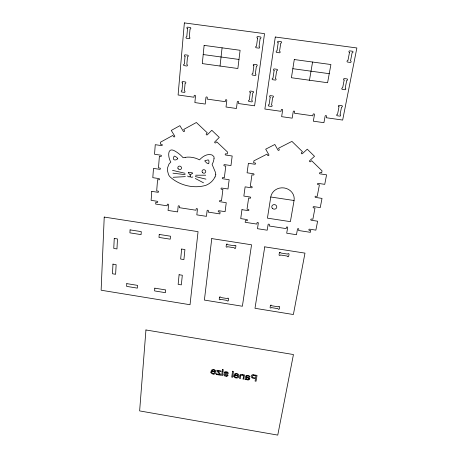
<?xml version="1.0" encoding="UTF-8"?>
<svg xmlns="http://www.w3.org/2000/svg" width="458" height="458" viewBox="0 0 458 458"><rect width="100%" height="100%" fill="white"/><g stroke="black" fill="none" stroke-linecap="round" stroke-linejoin="round"><path stroke-width="0.69" d="M215.758 174.429L215.249 171.905L212.106 164.405A17.415 16.299 27.8 0 0 214.012 158.617M190.316 174.967L190.087 174.859A7.992 7.42 25.9 0 1 188.267 172.368A4.334 4.013 27.4 0 0 188.799 172.414L189.028 172.42A4.712 4.345 26.1 0 1 189.641 172.46C196.619 173.273 189.349 173.107 190.139 176.576A1.758 1.626 26.3 0 1 187.597 176.004M211.035 371.495C213.983 371.14 216.542 372.875 213.382 373.482C212.18 373.659 212.094 371.925 210.961 372.285M220.04 66.044L222.084 47.832M233.975 375.388C235.635 374.936 239.517 376.361 236.677 377.358C235.355 377.77 235.028 375.984 233.883 376.178M246.501 376.865L246.519 376.728A1.116 0.905 10.5 0 1 246.851 376.07M211.046 371.427L211.333 370.516A2.353 1.901 13.4 0 1 211.922 369.898A2.307 1.866 13.4 0 1 213.583 369.589A3.08 2.49 13.4 0 1 213.972 369.663M270.764 197.003L267.432 218.145L290.383 221.655L294.065 200.512A11.788 10.866 3.7 0 0 284.206 187.952A11.788 10.866 3.7 0 0 270.764 197.003L294.065 200.512M233.981 375.32L234.29 374.409A2.359 1.906 11.4 0 1 234.891 373.797A2.319 1.872 11.4 0 1 236.574 373.488A3.092 2.502 11.4 0 1 236.963 373.562A2.393 1.935 11.4 0 1 238.807 375.199L238.836 375.921A4.855 3.922 11.6 0 1 238.778 376.31L238.549 376.974M309.465 80.23L312.568 62.03M215.014 176.988L213.537 179.444A19.339 17.982 25.6 0 1 205.997 185.272C193.808 189.022 179.158 185.37 169.855 176.668A9.853 9.068 28.9 0 1 168.492 174.532L167.473 170.702A12.996 11.977 28.6 0 1 167.599 167.748L168.945 164.153L170.823 162.035C167.811 157.552 166.964 145.919 175.431 151.329A29.867 27.234 30.8 0 1 183.148 157.741L185.169 157.329M205.07 160.666L208.178 159.876L208.739 160.34A6.172 5.771 25.5 0 1 208.659 163.735L206.713 163.014L204.76 160.953M226.664 376.241L226.138 376.241A4.191 3.395 12.3 0 1 225.582 376.167C224.151 376.316 222.851 373.968 224.683 373.625A6.71 5.404 12.3 0 1 225.307 373.562L225.805 373.528M173.17 177.286L185.341 176.639M226.2 373.505L226.71 373.476A2.45 1.987 12.3 0 0 226.882 373.459A0.83 0.676 12.3 0 0 227.225 373.333A0.584 0.469 12.3 0 0 227.157 372.669M195.612 175.208L205.728 175.202M249.175 377.066C251.946 376.453 246.278 374.209 245.78 375.972A3.916 3.166 10.3 0 0 245.66 376.447L245.328 378.36A9.046 7.311 11.4 0 1 245.236 378.76A1.969 1.586 10.8 0 1 244.887 379.356L245.82 379.51A1.941 1.569 10.8 0 0 246.078 379.018C247.349 381.199 251.814 379.27 248.906 377.661A4.328 3.487 10.5 0 0 248.402 377.484L248.047 377.381A9.418 7.654 10.3 0 1 246.496 376.882M213.348 374.083L213.611 374.1A2.324 1.878 13.4 0 0 215.621 373.087L215.821 372.411A4.838 3.91 13.6 0 0 215.867 372.022L215.804 371.301A2.382 1.929 13.4 0 0 213.978 369.652M172.958 173.187L185.147 174.635M203.203 54.548L238.979 59.448M292.845 68.689L329.239 73.686M254.018 375.589L255.959 375.915L255.604 378.016L253.726 377.701A3.876 3.137 9.9 0 1 253.205 377.581L252.547 377.278A0.996 0.807 10 0 1 252.41 377.152M214.939 371.678L212.031 371.18A1.929 1.563 13.4 0 1 212.443 370.413M172.494 170.342L185.055 173.284M195.28 176.53L205.945 179.152M242.276 374.461L242.522 374.535A1.843 1.489 11 0 1 243.381 375.113L243.576 375.394L243.673 374.787L244.475 374.925L243.799 379.167L242.912 379.018C245.711 374.724 238.91 373.253 240.433 378.594L239.545 378.445L239.992 375.606A4.019 3.252 10.8 0 1 240.118 375.108M225.067 372.858L224.214 372.612L224.552 372.062A1.139 0.922 12.4 0 1 224.758 371.913L225.239 371.753A2.393 1.941 12.3 0 1 225.611 371.707L226.458 371.77A2.731 2.21 12.3 0 1 227.214 371.988A2.765 2.233 12.3 0 1 227.374 372.062L227.746 372.291A1.403 1.134 12.3 0 1 227.884 373.923A1.254 1.013 12.3 0 1 227.574 374.089L224.655 374.655A0.698 0.567 12.4 0 0 224.683 374.982L226.521 375.594A1.065 0.859 12.3 0 0 226.968 375.365L227.225 374.942L228.084 375.199A1.981 1.597 12.3 0 1 226.687 376.304M195.274 178.465L203.529 182.822M212.398 370.362A1.54 1.242 13.4 0 1 214.121 370.333A1.54 1.242 13.4 0 1 214.916 371.673M213.348 374.094A2.485 2.009 13.5 0 1 210.823 372.297M226.246 372.377A1.689 1.368 12.3 0 1 227.179 372.64M224.964 372.812A1.162 0.945 12.3 0 1 226.246 372.343M235.366 374.255A1.546 1.248 11.4 0 1 237.107 374.232A1.546 1.248 11.4 0 1 237.879 375.566L234.983 375.079A1.941 1.569 11.4 0 1 235.412 374.312M238.566 376.986A2.33 1.884 11.4 0 1 236.528 378.01L236.254 377.976A2.496 2.015 11.4 0 1 233.746 376.19M240.009 375.05A1.843 1.489 11 0 1 242.271 374.478M246.873 376.081A1.637 1.322 10.5 0 1 249.295 377.049M252.478 377.111A1.282 1.036 10 0 1 253.188 375.491L253.228 375.503A4.964 4.002 10 0 1 254.018 375.594M253.171 374.713A2.187 1.769 10 0 0 251.333 375.657A2.187 1.769 10 0 0 251.619 377.495L252.77 378.194L255.49 378.709L255.089 381.09L256.045 381.251L257.041 375.383L254.116 374.89A6.498 5.244 10 0 0 253.177 374.781M215.827 174.441A8.307 7.734 22.8 0 1 214.979 176.971M214.012 158.617A9.16 8.599 25.8 0 0 214.069 157.941L213.949 156.859A2.456 2.307 24.1 0 0 213.8 156.476L212.14 155.067A5.422 5.09 24.1 0 0 211.424 154.815C206.821 153.567 202.493 156.676 199.493 159.865L197.57 158.937A21.875 20.169 25.8 0 0 185.175 157.334M177.693 158.382A6.584 6.074 31.2 0 0 174.223 156.052A5.862 5.433 30.6 0 0 173.519 158.531A1.826 1.689 31.3 0 0 173.645 159.367A0.95 0.882 31.4 0 0 173.92 159.613L174.315 159.825A2.107 1.952 31.5 0 0 174.945 159.939A3.555 3.292 31.8 0 0 177.79 158.6M190.099 176.588A1.494 1.38 25.8 0 0 191.101 177.16A1.958 1.809 25.8 0 0 192.824 176.92M248.963 378.783C248.809 379.831 246.748 379.419 246.398 378.434A2.319 1.872 10.4 0 1 246.393 377.695L246.41 377.426A7.385 5.994 10.3 0 0 247.824 377.93L248.963 378.783M104.224 217.069L101.126 290.223L190.036 304.73L198.051 231.656L104.224 217.069M112.966 264.129L112.485 273.775L115.628 274.279L116.137 264.632L112.966 264.129M114.26 238.429L113.756 248.436L116.962 248.946L117.483 238.933L114.26 238.429M126.797 283.628L126.631 286.382L137.377 288.128L137.566 285.374L126.797 283.628M130.083 229.882L129.906 232.859L141.081 234.611L141.287 231.634L130.083 229.882M151.775 191.364L151.106 200.346L157.18 201.274A0.653 0.59 27.9 0 1 157.77 201.967A0.653 0.59 27.9 0 1 157.083 202.465L155.806 202.27L155.668 204.05L167.164 205.814L167.262 204.629A0.653 0.59 26.1 0 1 167.971 204.131A0.653 0.59 26.1 0 1 168.544 204.846L168.057 210.44L177.63 211.917L178.156 206.295A0.653 0.59 24.4 0 1 178.849 205.797A0.653 0.59 24.4 0 1 179.439 206.489L179.324 207.68L196.018 210.239L196.144 209.048A0.653 0.595 21.2 0 1 196.854 208.556A0.653 0.595 21.2 0 1 197.432 209.249L196.831 214.865L206.461 216.348L207.102 210.726A0.653 0.595 19.2 0 1 207.829 210.233A0.653 0.595 19.2 0 1 208.39 210.955L208.253 212.111L219.874 213.892L220.098 212.111L218.804 211.917A0.658 0.595 17.1 0 1 218.226 211.224A0.658 0.595 17.1 0 1 218.947 210.726L225.101 211.665L226.246 202.682L220.052 201.743A0.658 0.607 17.5 0 1 219.474 201.039A0.658 0.607 17.5 0 1 220.201 200.535L221.5 200.73L222.897 189.475L221.609 189.28A0.67 0.618 18.1 0 1 220.996 188.564A0.67 0.618 18.1 0 1 221.758 188.055L227.987 188.988L229.166 179.713L222.897 178.78A0.67 0.624 18.7 0 1 222.285 178.053A0.67 0.624 18.7 0 1 223.052 177.532L224.346 177.727L225.788 166.105L224.449 165.905A0.676 0.635 19.6 0 1 223.859 165.172A0.676 0.635 19.6 0 1 224.603 164.634L230.964 165.578L232.183 156.001L225.783 155.056A0.681 0.647 20.6 0 1 225.187 154.317A0.681 0.647 20.6 0 1 225.937 153.774L227.288 153.968L227.523 152.039L216.771 141.843L215.867 142.736A0.687 0.653 25.9 0 1 214.882 142.764A0.687 0.653 25.9 0 1 214.865 141.808L219.29 137.411L211.802 130.29L207.371 134.744A0.693 0.658 30.1 0 1 206.403 134.738A0.693 0.658 30.1 0 1 206.369 133.793L207.302 132.86L196.368 122.498L183.715 129.442L184.419 130.587A0.693 0.653 35.8 0 1 184.202 131.515A0.693 0.653 35.8 0 1 183.257 131.206L179.88 125.669L171.263 130.433L174.658 135.94A0.687 0.641 36 0 1 174.452 136.862A0.687 0.641 36 0 1 173.508 136.553L172.815 135.431L160.489 142.198L160.334 144.133L161.668 144.327A0.681 0.63 35.9 0 1 162.281 145.066A0.681 0.63 35.9 0 1 161.565 145.61L155.256 144.682L154.541 154.26L160.81 155.188A0.676 0.624 33.9 0 1 161.422 155.92A0.676 0.624 33.9 0 1 160.712 156.453L159.39 156.258L158.485 167.88L159.768 168.075A0.67 0.613 31.9 0 1 160.397 168.796A0.67 0.613 31.9 0 1 159.665 169.317L153.487 168.395L152.8 177.67L158.937 178.591A0.664 0.607 30.5 0 1 159.567 179.307A0.664 0.607 30.5 0 1 158.84 179.822L157.569 179.628L156.693 190.889L157.981 191.083A0.658 0.595 29 0 1 158.577 191.782A0.658 0.595 29 0 1 157.884 192.291L151.775 191.364M145.942 329.972L139.633 410.912L277.76 435.1L293.446 354.544L145.942 329.972M154.815 288.168L154.586 290.922L165.395 292.679L165.647 289.925L154.815 288.168M159.229 234.439L158.983 237.416L170.227 239.179L170.496 236.202L159.229 234.439M184.368 22.9L178.099 94.989L193.992 97.239L194.123 95.859A0.71 0.681 45.7 0 1 194.885 95.27A0.71 0.681 45.7 0 1 195.509 96.054L194.868 102.586L205.23 104.058L205.917 97.531A0.71 0.687 43.5 0 1 206.684 96.936A0.71 0.687 43.5 0 1 207.308 97.726L207.159 99.105L225.239 101.665L225.405 100.285A0.71 0.693 37.1 0 1 226.2 99.695A0.71 0.693 37.1 0 1 226.796 100.514L226.023 107.012L236.448 108.494L237.273 101.962A0.71 0.693 30.2 0 1 238.074 101.373A0.71 0.693 30.2 0 1 238.67 102.191L238.498 103.542L254.591 105.821L264.524 33.646L184.368 22.9M182.662 82.978L181.981 90.644A0.716 0.681 48.4 0 0 181.225 91.234A0.716 0.681 48.4 0 0 181.855 92.024L184.248 92.361A0.716 0.681 48.1 0 0 185.032 91.789A0.716 0.681 48.1 0 0 184.402 90.982L185.101 83.322A0.721 0.687 51.5 0 0 185.862 82.721A0.721 0.687 51.5 0 0 185.227 81.919L182.788 81.581A0.721 0.687 51.6 0 0 182.032 82.182A0.721 0.687 51.6 0 0 182.662 82.978M185.043 56.282L184.339 64.212A0.733 0.698 58.1 0 0 183.572 64.83A0.733 0.698 58.1 0 0 184.208 65.643L186.646 65.981A0.733 0.698 58.1 0 0 187.442 65.38A0.733 0.698 58.1 0 0 186.807 64.549L187.522 56.626A0.739 0.704 61.6 0 0 188.301 55.996A0.739 0.704 61.6 0 0 187.654 55.172L185.175 54.834A0.739 0.704 61.5 0 0 184.402 55.458A0.739 0.704 61.5 0 0 185.043 56.282M187.511 28.648L186.778 36.858A0.756 0.716 67.5 0 0 186 37.499A0.756 0.716 67.5 0 0 186.646 38.34L189.125 38.672A0.756 0.716 67.8 0 0 189.938 38.048A0.756 0.716 67.8 0 0 189.291 37.195L190.036 28.991A0.761 0.721 70.7 0 0 190.826 28.339A0.761 0.721 70.7 0 0 190.173 27.491L187.648 27.148A0.761 0.721 70.3 0 0 186.858 27.801A0.761 0.721 70.3 0 0 187.511 28.648M179.101 274.726L178.145 284.361L181.334 284.876L182.313 275.241L179.101 274.726M181.649 249.043L180.658 259.045L183.91 259.56L184.923 249.558L181.649 249.043M204.125 45.388L202.293 63.599L237.857 68.505L240.106 50.288L204.125 45.388M211.768 238.589L204.388 300.076L242.385 306.247L251.551 244.795L211.768 238.589M219.462 297.299L219.222 299.143A0.618 0.527 13.9 0 0 219.76 299.767A0.618 0.527 13.9 0 0 220.435 299.337L227.139 300.425A0.618 0.527 13 0 0 227.678 301.049A0.618 0.527 13 0 0 228.365 300.625L228.616 298.782A0.618 0.532 13 0 0 228.078 298.158A0.618 0.532 13 0 0 227.391 298.587L220.682 297.5A0.618 0.532 13.9 0 0 220.138 296.876A0.618 0.532 13.9 0 0 219.462 297.299M226.384 244.503L226.126 246.467A0.641 0.573 14.3 0 0 226.664 247.154A0.641 0.573 14.3 0 0 227.386 246.69L234.359 247.784A0.641 0.573 13 0 0 234.92 248.448A0.641 0.573 13 0 0 235.63 247.978L235.904 245.992A0.641 0.573 13 0 0 235.349 245.328A0.641 0.573 13 0 0 234.633 245.797L227.649 244.704A0.641 0.573 14.3 0 0 227.094 244.034A0.641 0.573 14.3 0 0 226.384 244.503M250.308 92.47L249.284 100.136A0.71 0.698 21.7 0 0 248.488 100.731A0.71 0.698 21.7 0 0 249.1 101.521L251.556 101.871A0.71 0.698 18.8 0 0 252.352 101.275A0.71 0.698 18.8 0 0 251.74 100.485L252.782 92.819A0.716 0.71 22.8 0 0 253.583 92.213A0.716 0.71 22.8 0 0 252.971 91.417L250.497 91.068A0.716 0.704 27 0 0 249.696 91.669A0.716 0.704 27 0 0 250.308 92.47M253.881 65.746L252.822 73.681A0.727 0.721 69.5 0 0 252.009 74.299A0.727 0.721 69.5 0 0 252.627 75.118L255.129 75.461A0.721 0.721 74.2 0 0 255.942 74.843A0.721 0.721 74.2 0 0 255.324 74.03L256.394 66.095A0.733 0.727 -88.8 0 0 257.213 65.465A0.733 0.727 -88.8 0 0 256.594 64.641L254.076 64.297A0.733 0.727 86.7 0 0 253.263 64.922A0.733 0.727 86.7 0 0 253.881 65.746M257.579 38.077L256.48 46.298A0.75 0.733 -84.9 0 0 255.656 46.939A0.75 0.733 -84.9 0 0 256.28 47.781L258.827 48.124A0.75 0.733 -82.6 0 0 259.657 47.483A0.75 0.733 -82.6 0 0 259.028 46.642L260.138 38.426A0.756 0.739 -81.5 0 0 260.974 37.774A0.756 0.739 -81.5 0 0 260.344 36.921L257.78 36.577A0.756 0.739 -83.2 0 0 256.949 37.23A0.756 0.739 -83.2 0 0 257.579 38.077M216.228 373.848L216.142 374.467L220.75 375.251L220.836 374.667L217.945 371.003L221.071 371.553L221.151 370.969L216.88 370.247L216.817 370.722L219.743 374.484L216.228 373.848M241.961 209.672L240.725 218.603L246.885 219.548A0.658 0.595 11.5 0 1 247.452 220.235A0.658 0.595 11.5 0 1 246.719 220.727L245.419 220.527L245.167 222.296L256.841 224.094L257.018 222.914A0.658 0.595 9.4 0 1 257.774 222.428A0.658 0.595 9.4 0 1 258.318 223.143L257.476 228.697L267.197 230.197L268.079 224.615A0.658 0.595 7.3 0 1 268.829 224.122A0.658 0.595 7.3 0 1 269.384 224.815L269.195 225.994L286.153 228.599L286.353 227.42A0.664 0.595 4 0 1 287.109 226.933A0.664 0.595 4 0 1 287.664 227.62L286.697 233.202L296.475 234.714L297.482 229.132A0.664 0.601 2.2 0 1 298.255 228.645A0.664 0.601 2.2 0 1 298.788 229.361L298.576 230.511L310.381 232.326L310.719 230.557L309.402 230.357A0.664 0.601 0.3 0 1 308.858 229.664A0.664 0.601 0.3 0 1 309.625 229.172L315.877 230.134L317.606 221.208L311.314 220.246A0.67 0.607 -0.7 0 1 310.764 219.548A0.67 0.607 -0.7 0 1 311.537 219.05L312.866 219.25L314.984 208.069L313.678 207.869A0.681 0.618 -2 0 1 313.1 207.159A0.681 0.618 -2 0 1 313.913 206.65L320.234 207.606L322.02 198.394L315.654 197.438A0.681 0.63 -3.3 0 1 315.064 196.711A0.681 0.63 -3.3 0 1 315.883 196.201L317.205 196.396L319.398 184.849L318.035 184.648A0.693 0.635 -5.2 0 1 317.474 183.916A0.693 0.635 -5.2 0 1 318.276 183.389L324.739 184.345L326.577 174.83L320.073 173.868A0.698 0.647 -7 0 1 319.507 173.13A0.698 0.647 -7 0 1 320.314 172.592L321.682 172.792L322.048 170.868L311.652 160.695L310.667 161.582A0.698 0.658 -6.5 0 1 309.66 161.605A0.698 0.658 -6.5 0 1 309.694 160.655L314.509 156.304L307.266 149.194L302.452 153.602A0.698 0.664 -5.7 0 1 301.461 153.59A0.698 0.664 -5.7 0 1 301.484 152.657L302.492 151.73L291.923 141.379L278.521 148.237L279.168 149.382A0.693 0.664 1.5 0 1 278.893 150.304A0.693 0.664 1.5 0 1 277.937 149.995L274.823 144.476L265.692 149.176L268.829 154.672A0.693 0.658 5.7 0 1 268.56 155.583A0.693 0.658 5.7 0 1 267.615 155.273L266.974 154.157L253.915 160.838L253.64 162.756L254.992 162.956A0.681 0.647 10.4 0 1 255.581 163.695A0.681 0.647 10.4 0 1 254.808 164.233L248.402 163.288L247.08 172.803L253.446 173.754A0.676 0.635 10.7 0 1 254.03 174.481A0.676 0.635 10.7 0 1 253.268 175.013L251.929 174.813L250.286 186.36L251.585 186.555A0.67 0.624 11 0 1 252.186 187.282A0.67 0.624 11 0 1 251.408 187.797L245.127 186.853L243.851 196.07L250.085 197.009A0.67 0.618 11.2 0 1 250.686 197.724A0.67 0.618 11.2 0 1 249.913 198.228L248.62 198.033L247.028 209.22L248.339 209.421A0.664 0.607 11.3 0 1 248.906 210.119A0.664 0.607 11.3 0 1 248.167 210.617L241.961 209.672M222.227 371.152L221.632 375.4L222.514 375.549L223.115 371.301L222.227 371.152M222.456 369.526L222.342 370.362L223.229 370.511L223.344 369.68L222.456 369.526M275.287 37.012L264.867 109.033L281.029 111.323L281.246 109.949A0.716 0.698 -8.8 0 1 282.059 109.359A0.716 0.698 -8.8 0 1 282.655 110.149L281.636 116.664L292.17 118.164L293.24 111.643A0.716 0.693 -14.1 0 1 294.059 111.054A0.716 0.693 -14.1 0 1 294.654 111.844L294.425 113.223L312.814 115.828L313.054 114.454A0.721 0.693 -19.2 0 1 313.907 113.865A0.721 0.693 -19.2 0 1 314.469 114.683L313.318 121.175L323.921 122.681L325.128 116.16A0.727 0.693 -21.1 0 1 325.981 115.576A0.727 0.693 -21.1 0 1 326.543 116.395L326.296 117.74L342.664 120.065L356.874 47.964L275.287 37.012M270.209 97.05L269.086 104.699A0.71 0.698 -0.7 0 0 268.279 105.294A0.71 0.698 -0.7 0 0 268.88 106.084L271.313 106.428A0.71 0.698 -2.9 0 0 272.149 105.855A0.71 0.698 -2.9 0 0 271.554 105.048L272.687 97.399A0.716 0.704 -9.2 0 0 273.5 96.798A0.716 0.704 -9.2 0 0 272.899 95.997L270.415 95.648A0.716 0.704 -6.7 0 0 269.607 96.249A0.716 0.704 -6.7 0 0 270.209 97.05M274.13 70.377L272.968 78.295A0.727 0.721 -36.4 0 0 272.149 78.913A0.727 0.721 -36.4 0 0 272.756 79.726L275.235 80.07A0.727 0.721 -35.7 0 0 276.088 79.474A0.727 0.721 -35.7 0 0 275.476 78.644L276.655 70.727A0.733 0.727 -50.5 0 0 277.485 70.103A0.733 0.727 -50.5 0 0 276.872 69.278L274.348 68.929A0.733 0.727 -53.1 0 0 273.518 69.553A0.733 0.727 -53.1 0 0 274.13 70.377M278.189 42.766L276.987 50.964A0.75 0.733 -65.6 0 0 276.145 51.611A0.75 0.733 -65.6 0 0 276.769 52.447L279.288 52.79A0.75 0.733 -63.5 0 0 280.159 52.172A0.75 0.733 -63.5 0 0 279.54 51.313L280.76 43.115A0.761 0.739 -66.6 0 0 281.607 42.462A0.761 0.739 -66.6 0 0 280.983 41.615L278.412 41.266A0.761 0.739 -68.3 0 0 277.571 41.918A0.761 0.739 -68.3 0 0 278.189 42.766M232.59 371.243L231.714 377.117L232.601 377.266L233.483 371.392L232.59 371.243M294.294 59.54L291.408 77.734L327.59 82.732L330.911 64.532L294.294 59.54M264.753 246.851L254.992 308.297L293.383 314.531L304.976 253.125L264.753 246.851M270.415 305.549L270.1 307.392A0.624 0.532 7.9 0 0 270.626 308.011A0.624 0.532 7.9 0 0 271.331 307.587L278.103 308.686A0.624 0.532 7 0 0 278.63 309.31A0.624 0.532 7 0 0 279.34 308.887L279.666 307.049A0.624 0.532 7 0 0 279.14 306.425A0.624 0.532 7 0 0 278.43 306.849L271.646 305.749A0.624 0.532 7.9 0 0 271.119 305.125A0.624 0.532 7.9 0 0 270.415 305.549M279.391 252.793L279.059 254.757A0.647 0.573 6 0 0 279.586 255.444A0.647 0.573 6 0 0 280.336 254.98L287.389 256.085A0.647 0.573 4.8 0 0 287.927 256.749A0.647 0.573 4.8 0 0 288.672 256.285L289.021 254.299A0.653 0.578 4.7 0 0 288.483 253.629A0.653 0.578 4.7 0 0 287.739 254.098L280.68 252.993A0.647 0.578 5.9 0 0 280.13 252.324A0.647 0.578 5.9 0 0 279.391 252.793M339.017 106.714L337.54 114.368A0.733 0.693 -23.2 0 0 336.693 114.964A0.733 0.693 -23.2 0 0 337.277 115.754L339.773 116.109A0.733 0.693 -23.4 0 0 340.62 115.519A0.733 0.693 -23.4 0 0 340.042 114.723L341.531 107.069A0.739 0.698 -26.4 0 0 342.389 106.468A0.739 0.698 -26.4 0 0 341.805 105.666L339.292 105.311A0.739 0.698 -26.3 0 0 338.439 105.913A0.739 0.698 -26.3 0 0 339.017 106.714M344.17 80.018L342.641 87.947A0.75 0.71 -32.4 0 0 341.777 88.56A0.75 0.71 -32.4 0 0 342.366 89.379L344.908 89.734A0.75 0.71 -32.4 0 0 345.773 89.115A0.75 0.71 -32.4 0 0 345.189 88.302L346.729 80.373A0.761 0.716 -35.5 0 0 347.605 79.749A0.761 0.716 -35.5 0 0 347.009 78.925L344.45 78.57A0.756 0.716 -35.7 0 0 343.58 79.194A0.756 0.716 -35.7 0 0 344.17 80.018M349.506 52.378L347.92 60.588A0.773 0.727 -41.5 0 0 347.038 61.229A0.773 0.727 -41.5 0 0 347.633 62.07L350.227 62.425A0.773 0.727 -41.2 0 0 351.109 61.784A0.773 0.727 -41.2 0 0 350.513 60.937L352.11 52.727A0.779 0.733 -43.9 0 0 353.004 52.08A0.779 0.733 -43.9 0 0 352.402 51.227L349.798 50.878A0.779 0.733 -44.3 0 0 348.904 51.525A0.779 0.733 -44.3 0 0 349.506 52.378M272.722 208.665A2.508 2.296 5.8 0 0 276.752 207.268A2.508 2.296 5.8 0 0 273.357 204.732A2.508 2.296 5.8 0 0 272.722 208.665M202.333 172.328A1.878 1.746 23.9 0 0 205.545 172.357A1.878 1.746 23.9 0 0 203.821 169.689A1.878 1.746 23.9 0 0 202.333 172.328M178.042 168.555A1.878 1.735 29.1 0 0 181.236 168.893A1.878 1.735 29.1 0 0 179.754 166.088A1.878 1.735 29.1 0 0 178.042 168.555"/></g></svg>
